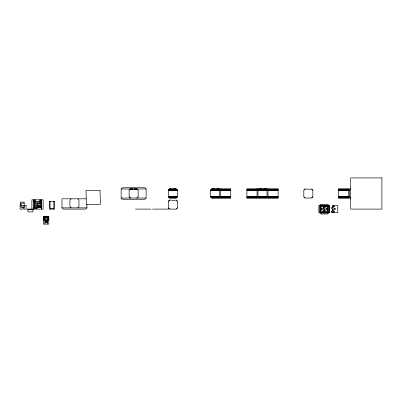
<?xml version="1.0" encoding="UTF-8"?>
<svg xmlns="http://www.w3.org/2000/svg" width="402" height="402" viewBox="0 0 402 402"><rect width="100%" height="100%" fill="white"/><g stroke="black" fill="none" stroke-linecap="round" stroke-linejoin="round"><path stroke-width="0.6" d="M321.238 212.924L320.474 212.155M321.263 213.015L321.394 212.698L320.695 212L320.695 206.226L321.394 205.522L321.263 205.211L320.384 206.095L320.384 212.13L321.263 213.015L327.298 213.015L328.183 212.13L328.183 206.095L327.298 205.211L321.263 205.211M327.298 205.211L327.173 205.522L327.871 206.226L327.871 212L327.173 212.698L327.298 213.015M39.326 201.447L40.929 201.136L41.552 199.809L41.552 208.372M71.169 198.814L69.923 200.065L69.923 206.618L71.169 207.864M77.722 207.864L78.973 206.618L78.973 200.065L77.722 198.814M86.927 204.246L86.927 207.864L85.681 209.11L63.214 209.11L61.968 207.864L61.968 198.814L86.314 198.814M121.158 188.985L122.409 187.739L144.871 187.739L146.122 188.985L146.122 198.035L144.871 199.281L122.409 199.281L121.158 198.035L121.158 188.985L146.122 188.985M136.916 198.035L138.162 196.789L138.162 190.236L136.916 188.985L130.364 188.985L129.117 190.236L129.117 196.789L130.364 198.035M129.228 196.9L130.253 197.925M137.027 189.096L138.052 190.126M176.166 198.035L169.614 198.035L168.368 196.789L168.368 190.236L169.694 188.985L168.669 190.126L177.111 190.015L168.669 190.126M168.478 196.9L169.503 197.925M176.277 189.096L177.302 190.126M168.669 196.9L169.694 197.925L176.086 197.925L177.111 196.9L168.669 196.9L177.111 196.9M169.614 188.985L172.071 189.302L169.614 188.985L176.166 188.985L177.413 190.236L177.413 196.789L176.086 197.925M168.433 207.975L169.458 209M176.232 200.176L177.262 201.201M219.854 197.01L210.919 196.9L211.949 198.035L210.618 196.789L210.618 190.236L211.869 188.985L230.743 188.985L230.743 198.035L211.869 198.035M210.919 190.015L211.949 188.985L210.919 190.126L219.854 190.015M210.728 196.9L211.759 197.925M218.532 189.096L219.557 190.126M218.422 198.035L219.668 196.789L219.668 190.236L218.422 188.985L215.964 189.302L217.939 189.081M258.094 196.9L259.119 197.925M265.893 189.096L266.918 190.126M265.782 198.035L267.028 196.789L267.028 190.236L265.782 188.985L263.325 189.302L265.305 189.081M303.922 196.9L304.952 197.925M311.726 189.096L312.751 190.126M321.238 205.301L320.474 206.065L321.329 205.528M338.394 190.236L349.469 190.236L350.715 188.985L338.394 188.985L338.394 198.035L350.715 198.035L349.469 196.789L338.394 196.789M327.871 212.065L327.328 212.924L328.092 212.155M349.579 196.9L350.604 197.925M40.929 201.136L41.552 200.548M35.662 201.447L34.064 201.136L33.441 199.809L33.441 208.372L34.064 207.779L37.185 207.779M259.707 189.081L264.144 189.302M324.906 205.522L324.906 207.316L323.66 207.472L323.66 208.331L324.595 209.738L324.595 210.904L323.66 210.904L323.66 212.698M324.595 210.904L324.906 210.748L324.906 209.894L324.595 209.738M332.977 205.522L332.977 207.316L331.73 207.472L331.73 208.331L332.665 209.738L332.665 210.904L331.73 210.904L331.73 212.698L337.791 212.698L337.791 205.522L332.665 205.522L332.665 207.316M332.665 210.904L332.977 210.748L332.977 209.894L332.665 209.738M327.871 206.226L328.183 206.095M320.384 212.13L320.695 212M47.778 216.939L47.778 220.748L47.778 216.939L48.366 216.904L48.21 220.748L48.366 216.904M132.002 189.302L132.821 189.141L130.364 188.985M135.278 189.302L134.459 189.141L136.916 188.985M171.252 189.302L176.166 188.985L173.709 189.141L174.528 189.302M213.507 189.302L214.326 189.141L211.869 188.985L216.784 189.302M260.868 189.302L261.687 189.141L259.23 188.985L257.983 190.236L257.983 196.789L259.23 198.035M169.694 189.096L176.086 189.096L177.111 190.126M211.949 189.096L220.447 188.985M220.758 189.096L230.587 189.096M247.059 189.096L256.888 189.096M268.124 189.096L277.953 189.096M338.549 189.096L348.378 189.096M220.758 190.015L230.587 190.015M247.059 190.015L256.888 190.015M257.828 190.015L267.184 190.015M268.124 190.015L277.953 190.015M338.549 190.015L348.378 190.015M210.919 190.126L219.854 190.126M257.828 190.126L267.184 190.126M168.368 190.236L177.413 190.236M210.618 190.236L230.743 190.236M246.903 190.236L278.109 190.236M168.368 196.789L177.413 196.789M210.618 196.789L230.743 196.789M246.903 196.789L278.109 196.789M210.919 196.9L219.854 196.9M257.828 196.9L267.184 196.9M220.758 197.01L230.587 197.01M247.059 197.01L256.888 197.01M257.828 197.01L267.184 197.01M268.124 197.01L277.953 197.01M338.549 197.01L348.378 197.01M211.949 197.925L218.628 197.925M220.758 197.925L230.587 197.925M247.059 197.925L256.888 197.925M258.451 197.925L266.561 197.925M268.124 197.925L277.953 197.925M338.549 197.925L348.378 197.925M121.158 198.035L146.122 198.035M35.662 201.653L39.326 201.653M35.662 202.1L39.326 202.1M20.497 203.126L24.155 203.126M35.662 203.126L39.326 203.126L39.326 199.809M37.2 203.884L40.984 203.884M20.854 204.186L21.351 204.186L21.351 204.638M37.2 205.447L40.984 205.447L40.984 203.859L37.2 203.859L37.2 205.472L40.984 205.472M320.007 205.522L318.841 205.522L318.841 212.698L320.007 212.698M321.173 205.522L329.72 205.522L329.72 212.698L328.56 212.698M21.105 205.794L24.155 205.794M35.662 205.794L41.295 205.739M39.964 205.96L37.2 205.889L37.2 206.869L39.964 206.869L39.964 205.889M40.401 205.95L41.004 205.95M37.2 206.804L39.964 206.804M40.401 206.814L41.004 206.879L41.004 205.884L40.401 205.884L40.401 206.879M36.889 206.955L41.295 206.955M21.487 207.141L23.12 207.141M34.532 199.809L34.532 207.337L36.904 207.337M21.607 207.638L23.12 207.638L23.12 209.11L20.1 209.11L20.1 204.713L20.854 204.713L20.854 206.859M36.889 207.608L41.295 207.608M22.939 207.648L24.155 207.648L24.155 202.1L20.497 202.1L20.497 204.729M61.968 207.864L86.927 207.864M33.441 208.372L37.185 208.372M135.429 209.11L150.901 209.11M152.484 209.11L168.363 209.11M321.173 212.698L327.394 212.698M43.954 216.904C44.974 216.02 44.984 221.673 43.954 220.718L43.954 216.904L43.954 220.718M45.461 216.959L46.863 216.959M45.461 220.19L46.863 220.19M47.778 220.748L48.366 220.718M45.285 221.075L47.034 221.06L47.034 222.361L45.285 222.361L45.285 221.06M45.285 221.703L47.034 221.703M45.285 222.221L47.034 222.221M34.532 207.337L35.662 207.648L35.662 199.809M320.384 206.095L320.695 206.226M327.871 212L328.183 212.13M33.441 200.548L34.064 201.136M350.604 189.096L349.579 190.126M327.328 205.301L328.092 206.065M304.952 189.096L303.922 190.126M312.751 196.9L311.726 197.925M259.119 189.096L258.094 190.126M266.918 196.9L265.893 197.925M211.759 189.096L210.728 190.126M219.557 196.9L218.532 197.925M177.111 190.015L176.086 189.096M169.503 189.096L168.478 190.126M177.302 196.9L176.277 197.925M168.669 197.01L169.694 197.925M169.458 200.176L168.433 201.201M177.262 207.975L176.232 209M130.253 189.096L129.228 190.126M138.052 196.9L137.027 197.925M349.469 190.236L349.469 196.789M348.534 188.985L348.534 198.035M348.378 188.985L348.378 190.126L338.549 190.126L338.549 188.985M348.378 198.035L348.378 196.9L338.549 196.9L338.549 198.035M333.132 205.522L333.132 212.698M332.042 207.316L332.042 208.487M332.042 210.904L332.042 212.698M325.062 205.522L325.062 212.698M324.595 205.522L324.595 207.316M323.972 207.316L323.972 208.487M323.972 210.904L323.972 212.698M323.504 205.522L323.504 212.698M277.953 188.985L277.953 190.126L268.124 190.126L268.124 188.985M277.953 198.035L277.953 196.9L268.124 196.9L268.124 198.035M267.968 188.985L267.968 198.035M267.812 188.985L257.2 188.985M257.044 188.985L257.044 198.035M256.888 188.985L256.888 190.126L247.059 190.126L247.059 188.985M256.888 198.035L256.888 196.9L247.059 196.9L247.059 198.035M230.587 188.985L230.587 190.126L220.758 190.126L220.758 188.985M230.587 198.035L230.587 196.9L220.758 196.9L220.758 198.035M220.603 188.985L220.603 198.035M53.818 201.312L53.818 208.331L50.074 208.331L50.074 201.312M53.27 208.331L53.27 209.11M50.617 208.331L50.617 209.11M47.486 216.291L47.486 224.09M44.833 216.291L44.833 224.09M41.295 209.11L41.295 203.563L36.889 203.563L36.889 209.11M40.929 199.809L40.929 203.553M40.461 199.809L40.461 203.618M34.064 199.809L34.064 207.779M33.723 209.11L33.723 209.522L27.165 209.522L27.165 209.11L43.114 209.11L43.114 199.809L31.879 199.809L31.879 209.11M32.944 209.522L32.944 211.864L27.944 211.864L27.944 209.522M22.663 207.141L22.663 207.638M21.351 205.819L21.351 206.271M169.569 200.065L168.322 201.312L168.322 207.864L169.569 209.11L176.121 209.11L177.372 207.864L177.372 201.312L176.121 200.065L174.483 200.377L169.569 200.065M305.063 188.985L303.811 190.236L303.811 196.789L305.063 198.035L311.615 198.035L312.862 196.789L312.862 190.236L311.615 188.985L309.977 189.302L305.063 188.985M320.876 204.276L319.449 205.708L319.449 212.517L320.876 213.949L327.69 213.949L329.117 212.517L329.117 205.708L327.69 204.276L320.876 204.276M321.59 205.99L321.163 206.417L321.163 211.809L321.59 212.231L326.977 212.231L327.404 211.809L327.404 206.417L326.977 205.99L321.59 205.99M260.164 188.985L258.607 189.302L260.164 188.985M381.9 177.91L350.7 177.91L350.7 209.11L381.9 209.11L381.9 177.91M278.109 188.985L246.903 188.985L246.903 198.035L278.109 198.035L278.109 188.985M100.043 190.447L85.998 190.447L86.345 204.387L100.384 204.387L100.043 190.447M54.597 201.312L49.29 201.312L49.29 209.11L54.597 209.11L54.597 201.312M26.095 205.482L24.019 205.482L24.019 209.11L26.095 209.11L26.095 205.482M322.942 206.151L322.319 206.151L322.319 206.774L322.942 206.774L322.942 206.151M326.248 206.151L325.625 206.151L325.625 206.774L326.248 206.774L326.248 206.151M334.318 206.151L333.69 206.151L333.69 206.774L334.318 206.774L334.318 206.151M322.253 208.331L321.494 208.331L321.494 209.894L322.253 209.894L322.253 208.331M327.072 208.331L326.313 208.331L326.313 209.894L327.072 209.894L327.072 208.331M335.142 208.331L334.384 208.331L334.384 209.894L335.142 209.894L335.142 208.331M322.942 211.452L322.319 211.452L322.319 212.075L322.942 212.075L322.942 211.452M326.248 211.452L325.625 211.452L325.625 212.075L326.248 212.075L326.248 211.452M334.318 211.452L333.69 211.452L333.69 212.075L334.318 212.075L334.318 211.452M48.813 216.291L43.506 216.291L43.506 224.09L48.813 224.09L48.813 216.291M46.863 216.899L45.461 216.899L45.461 220.251L46.863 220.251L46.863 216.899M46.944 221.155L45.376 221.15L45.376 221.623L46.944 221.623L46.944 221.15M46.944 221.773L45.376 221.793L45.376 222.175L46.944 222.155L46.944 221.773M266.405 189.141L264.848 188.985L266.405 189.141M219.045 189.141L217.482 188.985L219.045 189.141"/></g></svg>
